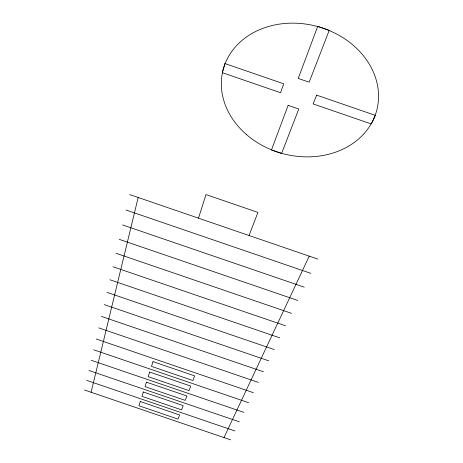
<?xml version="1.0" encoding="UTF-8"?>
<svg xmlns="http://www.w3.org/2000/svg" width="463" height="463" viewBox="0 0 463 463"><rect width="100%" height="100%" fill="white"/><g stroke="black" fill="none" stroke-linecap="round" stroke-linejoin="round"><path stroke-width="0.69" d="M91.101 392.265L138.165 197.487M198.482 218.171L205.994 194.582L257.943 212.407L249.03 235.505M223.994 437.587L309.232 256.143M91.304 360.307L243.874 412.377M88.954 370.487L239.33 421.799M86.668 380.378L234.92 430.955M84.445 389.996L230.632 439.85M129.599 194.553L317.774 259.072M126.029 210.011L310.881 273.367M122.579 224.931L304.232 287.164M119.251 239.342L297.807 300.487M116.034 253.267L291.603 313.364M112.926 266.729L285.596 325.819M109.916 279.756L279.791 337.868M106.999 292.367L274.165 349.53M104.181 304.585L268.719 360.827M101.443 316.42L263.441 371.777M98.793 327.891L258.325 382.392M96.223 339.02L253.365 392.688M93.729 349.82L248.55 402.677M224.943 63.564L222.252 72.65L280.537 92.716L283.755 83.815L224.943 63.564M140.272 401.537L138.923 405.762L178.006 419.096L179.603 414.952L140.272 401.537M143.31 391.987L141.927 396.34L181.571 409.859L183.209 405.6L143.31 391.987M146.441 382.166L145.017 386.64L185.229 400.362L186.919 395.981L146.441 382.166M149.671 372.049L148.201 376.656L189.002 390.587L190.739 386.073L149.671 372.049M152.987 361.632L151.476 366.378L192.88 380.517L194.674 375.869L152.987 361.632M288.154 105.344L271.451 149.971L281.591 153.456L298.791 109.002L288.154 105.344M317.716 26.362L298.23 78.415L309.162 82.183L329.222 30.332L317.716 26.362M316.651 95.141L313.133 103.932L371.326 123.968L375.371 115.356L316.651 95.141M246.542 134.64A79.439 65.891 14.9 0 0 376.604 110.836A79.439 65.891 14.9 0 0 276.689 24.568A79.439 65.891 14.9 0 0 246.542 134.64"/></g></svg>
